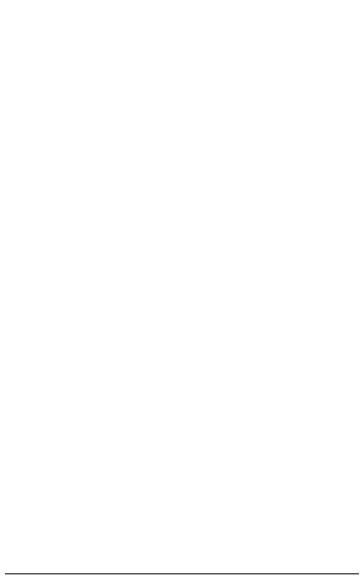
# Model space of a CAD drawing. Header units: centimetres. Extents: x -31 to 29.5, y -18.9 to 20.7.
# Drawn here: x 2.57 to 6.04, y -2.82 to 2.88 of the extents above; entities that cross this region are included whole.
import ezdxf

# ---------------------------------------------------------------- set-up
doc = ezdxf.new("R2010")
doc.units = ezdxf.units.CM
doc.header["$MEASUREMENT"] = 0
doc.layers.add('layer 1', color=7, linetype='Continuous')

msp = doc.modelspace()

# ---------------------------------------------------------------- linework, layer by layer
at = {"layer": 'layer 1', "color": 1, "lineweight": 9}
msp.add_open_spline([(-30.26199, 20.36777), (-30.26199, 20.36777), (12.02372, 20.36777), (12.02372, 20.36777), (12.02372, 20.36777), (12.19558, 20.36777), (12.33619, 20.22717), (12.33619, 20.05532), (12.33619, 20.05532), (12.33619, 20.05532), (12.33619, -2.51093), (12.33619, -2.51093), (12.33619, -2.51093), (12.33619, -2.68281), (12.19558, -2.82339), (12.02372, -2.82339), (12.02372, -2.82339), (12.02372, -2.82339), (-30.26199, -2.82339), (-30.26199, -2.82339), (-30.26199, -2.82339), (-30.43385, -2.82339), (-30.57445, -2.68281), (-30.57445, -2.51093), (-30.57445, -2.51093), (-30.57445, -2.51093), (-30.57445, 20.05532), (-30.57445, 20.05532), (-30.57445, 20.05532), (-30.57445, 20.22717), (-30.43385, 20.36777), (-30.26199, 20.36777)], degree=3, knots=[0, 0, 0, 0, 0.1111111, 0.1111111, 0.1111111, 0.1111111, 0.2222222, 0.2222222, 0.2222222, 0.2222222, 0.3333333, 0.3333333, 0.3333333, 0.3333333, 0.4444444, 0.4444444, 0.4444444, 0.4444444, 0.5555556, 0.5555556, 0.5555556, 0.5555556, 0.6666667, 0.6666667, 0.6666667, 0.6666667, 0.7777778, 0.7777778, 0.7777778, 0.7777778, 1, 1, 1, 1], dxfattribs=at)

doc.saveas('drawing.dxf')
